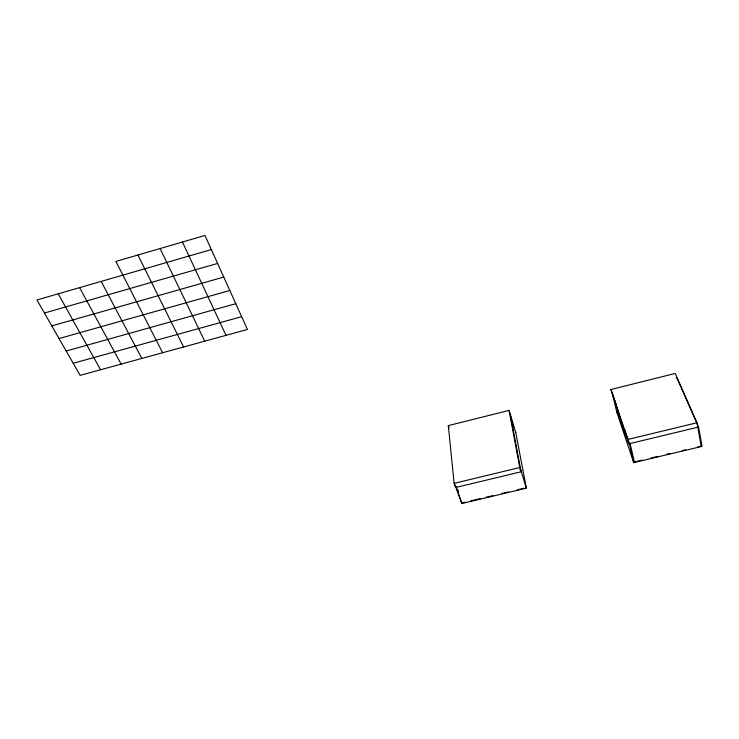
<?xml version="1.0" encoding="UTF-8"?>
<svg xmlns="http://www.w3.org/2000/svg" width="739" height="739" viewBox="0 0 739 739"><rect width="100%" height="100%" fill="white"/><g stroke="black" fill="none" stroke-linecap="round" stroke-linejoin="round"><path stroke-width="1.11" d="M211.336 249.57L36.95 299.951L80.145 375.357L247.426 329.465L204.971 235.464L115.875 261.44L162.635 352.725M44.442 313.022L217.599 263.435M51.804 325.89L223.76 277.07M59.055 338.545L229.82 290.492M66.196 351.007L235.787 303.692M73.226 363.274L241.653 316.68M510.326 414.468L521.078 471.768L455.593 487.528L454.115 483.371L448.324 425.609L509.088 410.385L515.757 432.527M616.585 405.923L612.557 394.044L616.816 412.325L633.729 462.632L702.05 446.374L698.558 427.04L628.843 443.843L610.922 389.527L675.224 373.454L696.969 422.745L701.283 446.559L701.08 446.088L697.745 446.883M676.222 378.183L676.942 378.008L698.558 427.04M616.816 412.325L617.508 412.15M610.922 389.527L627.836 439.456L696.969 422.745M454.115 483.371L519.776 467.528L521.078 471.768M519.905 469.579L520.635 469.404L526.353 488.174L461.783 503.536L455.4 485.625M461.783 503.536L461.727 503.047L465.071 502.252M470.632 500.922L480.646 498.539M486.207 497.218L492.885 495.629M501.781 493.513L508.46 491.925M517.365 489.809L524.034 488.22M525.54 487.86L526.26 487.685M635.429 461.709L642.108 460.12M651.004 458.004L657.682 456.416M666.587 454.291L669.922 453.497M682.162 450.587L685.506 449.792M58.205 293.808L100.559 369.759M79.609 287.619L121.113 364.115M101.169 281.393L141.805 358.443M137.907 255.01L183.614 346.97M160.095 248.544L204.74 341.178M182.45 242.032L226.014 335.34M697.579 426.763L697.782 427.234M461.727 503.047L455.353 485.144L455.593 487.528M457.57 489.181L458.697 492.34M448.324 425.609L449.026 427.613M629.988 443.049L634.478 462.457M624.64 429.673L629.397 443.705L633.729 462.632M617.878 413.24L625.628 436.204M511.739 421.673L513.411 427.179M627.836 439.456L628.843 443.843M515.683 432.112L526.353 488.174M509.088 410.385L519.776 467.528"/></g></svg>
